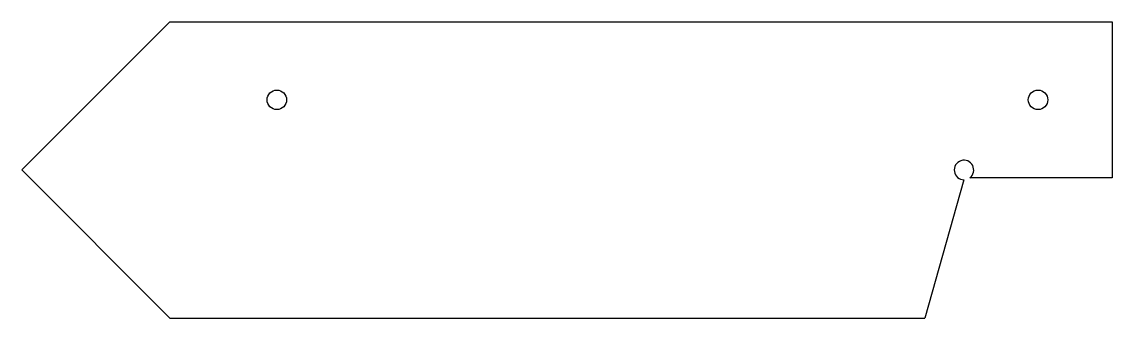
# Model space of a CAD drawing. Header units: millimetres. Extents: x 2888 to 3168, y 1248 to 1324.
import ezdxf

# ---------------------------------------------------------------- set-up
doc = ezdxf.new("R2010")
doc.units = ezdxf.units.MM

msp = doc.modelspace()

# ---------------------------------------------------------------- linework, layer by layer
for p, q in [((2926.25, 1323.74), (2888.28, 1285.77)), ((2926.25, 1323.74), (3129.85, 1323.74)), ((3129.85, 1323.74), (3167.85, 1323.74)), ((3167.85, 1323.74), (3167.85, 1283.74)), ((2926.25, 1247.79), (2888.28, 1285.77)), ((3129.85, 1283.27), (3119.85, 1247.79)), ((3167.85, 1283.74), (3131.32, 1283.74)), ((2926.25, 1247.79), (3119.85, 1247.79))]:
    msp.add_line(p, q)
for centre in [(2953.68, 1303.74), (3148.85, 1303.74)]:
    msp.add_circle(centre, 2.5)
msp.add_arc((3129.85, 1285.77), 2.5, 305.7723, 270)

doc.saveas('drawing.dxf')
